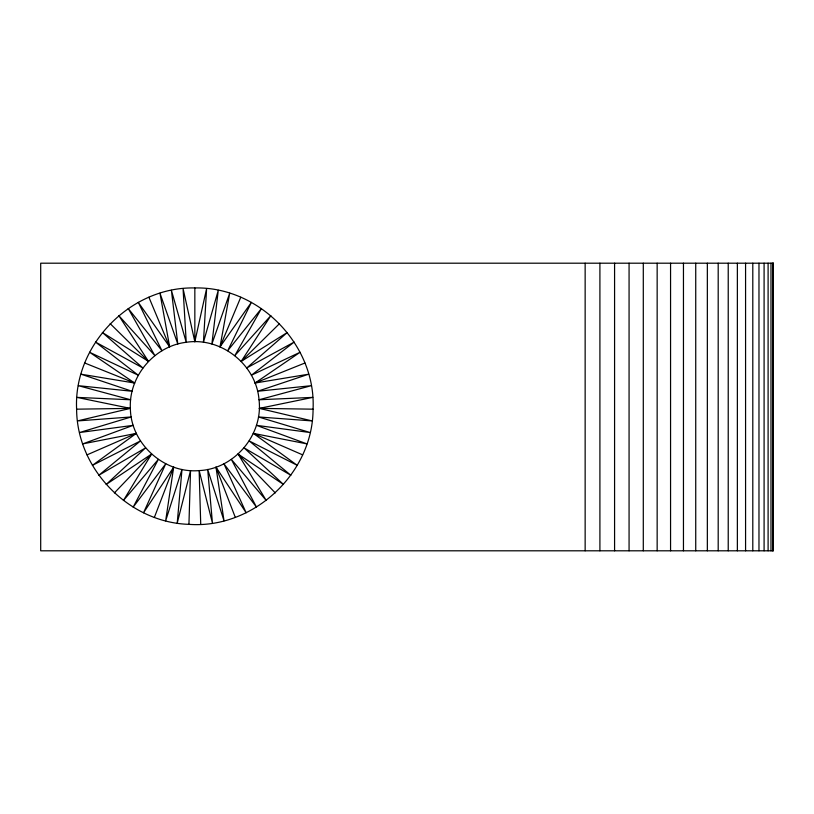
<?xml version="1.0" encoding="UTF-8"?>
<svg xmlns="http://www.w3.org/2000/svg" width="814" height="814" viewBox="0 0 814 814"><rect width="100%" height="100%" fill="white"/><g stroke="black" fill="none" stroke-linecap="round" stroke-linejoin="round"><path stroke-width="1.22" d="M76.608 409.177C73.464 344.943 130.545 286.416 194.841 287.953C259.127 286.416 316.208 344.943 313.064 409.177C313.003 473.483 253.073 529.09 188.94 524.348C128.958 522.557 76.892 469.179 76.608 409.177L130.362 408.384C130.759 443.661 164.001 473.728 199.145 470.594C234.391 469.017 263.329 434.788 259.025 399.766C256.268 364.591 221.093 336.813 186.233 342.287C154.314 346.042 128.744 376.272 130.362 408.384L77.483 420.93L131.227 416.951L79.538 432.539L133.221 425.335L82.723 443.895L136.325 433.374L92.409 465.354L140.466 440.934L98.809 475.264L145.574 447.873L106.166 484.483L151.567 454.07L123.423 500.498L158.323 459.411L133.17 507.142L165.741 463.797L143.518 512.779L173.677 467.165L165.649 520.838L181.99 469.444L177.208 523.168L190.527 470.594L188.94 524.348M200.732 524.348L199.145 470.594L212.464 523.168L207.682 469.444L224.023 520.838L215.995 467.165L246.154 512.779L223.931 463.797L256.502 507.142L231.349 459.411L266.249 500.498L238.105 454.07L283.506 484.483L244.098 447.873L290.863 475.264L249.206 440.934L297.263 465.354L253.347 433.374L306.949 443.895L256.451 425.335L310.134 432.539L258.445 416.951L312.189 420.93L259.31 408.384L312.769 397.385L259.025 399.766L311.304 385.683L257.59 391.269L308.679 374.196L255.036 383.038L300.081 352.269L251.404 375.223L294.18 342.063L246.774 367.959L287.301 332.488L241.209 361.375L270.858 315.629L234.819 355.596L261.457 308.506L227.706 350.722L251.394 302.36L220.024 346.835L229.701 293.213L211.884 344.007L218.274 290.303L203.439 342.287L206.614 288.543L194.841 341.717L183.058 288.543L186.233 342.287L171.398 290.303L177.798 344.007L159.971 293.213L169.648 346.835L138.278 302.36L161.966 350.722L128.215 308.506L154.853 355.596L118.813 315.629L148.463 361.375L102.371 332.488L142.898 367.959L95.492 342.063L138.268 375.223L89.591 352.269L134.636 383.038L80.993 374.196L132.082 391.269L78.368 385.683L130.647 399.766L76.903 397.385L130.362 408.384M154.385 517.358L173.677 467.165M220.024 346.835L240.771 297.242M114.398 492.918L151.567 454.07M241.209 361.375L279.497 323.646M87.037 454.863L136.325 433.374M255.036 383.038L304.924 363.013M259.31 408.384L313.064 409.177M84.748 363.013L134.636 383.038M253.347 433.374L302.635 454.863M110.175 323.646L148.463 361.375M238.105 454.07L275.274 492.918M148.901 297.242L169.648 346.835M215.995 467.165L235.287 517.358M773.056 263.197L773.056 550.803M772.72 263.197L772.72 550.803M770.98 263.197L770.98 550.803M768.101 263.197L768.101 550.803M764.092 263.197L764.092 550.803M758.974 263.197L758.974 550.803M752.797 263.197L752.797 550.803M745.573 263.197L745.573 550.803M737.362 263.197L737.362 550.803M728.225 263.197L728.225 550.803M718.192 263.197L718.192 550.803M707.346 263.197L707.346 550.803M695.736 263.197L695.736 550.803M683.455 263.197L683.455 550.803M670.563 263.197L670.563 550.803M657.152 263.197L657.152 550.803M643.294 263.197L643.294 550.803M629.069 263.197L629.069 550.803M614.58 263.197L614.58 550.803M599.908 263.197L599.908 550.803M585.144 263.197L585.144 550.803M194.841 287.953L194.841 341.717M773.3 263.197L40.7 263.197L40.7 550.803L773.3 550.803L773.3 263.197"/></g></svg>
